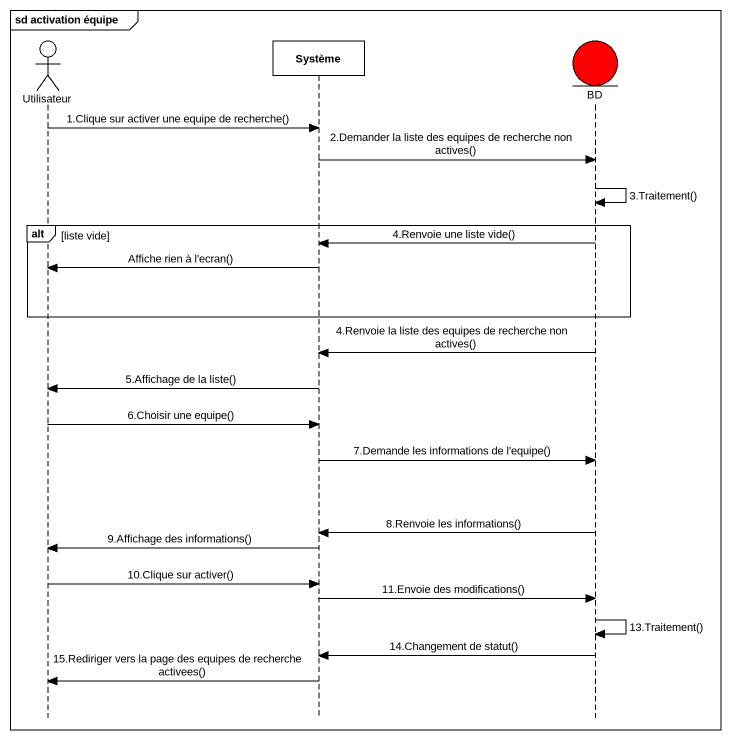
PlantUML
@startuml
mainframe sd activation équipe
hide footbox
actor Utilisateur
participant Système
entity BD #FF0000

Utilisateur -> Système : 1.Clique sur activer une equipe de recherche()
Système -> BD : 2.Demander la liste des equipes de recherche non actives()
BD -> BD : 3.Traitement()
alt liste vide
  BD -> Système : 4.Renvoie une liste vide()
  Système -> Utilisateur : Affiche rien à l'ecran()
end
BD -> Système : 4.Renvoie la liste des equipes de recherche non actives()
Système -> Utilisateur : 5.Affichage de la liste()
Utilisateur -> Système : 6.Choisir une equipe()
Système -> BD : 7.Demande les informations de l'equipe()
BD -> Système : 8.Renvoie les informations()
Système -> Utilisateur : 9.Affichage des informations()
Utilisateur -> Système : 10.Clique sur activer()
Système -> BD : 11.Envoie des modifications()
BD -> BD : 13.Traitement()
BD -> Système : 14.Changement de statut()
Système -> Utilisateur : 15.Rediriger vers la page des equipes de recherche activees()
@enduml
